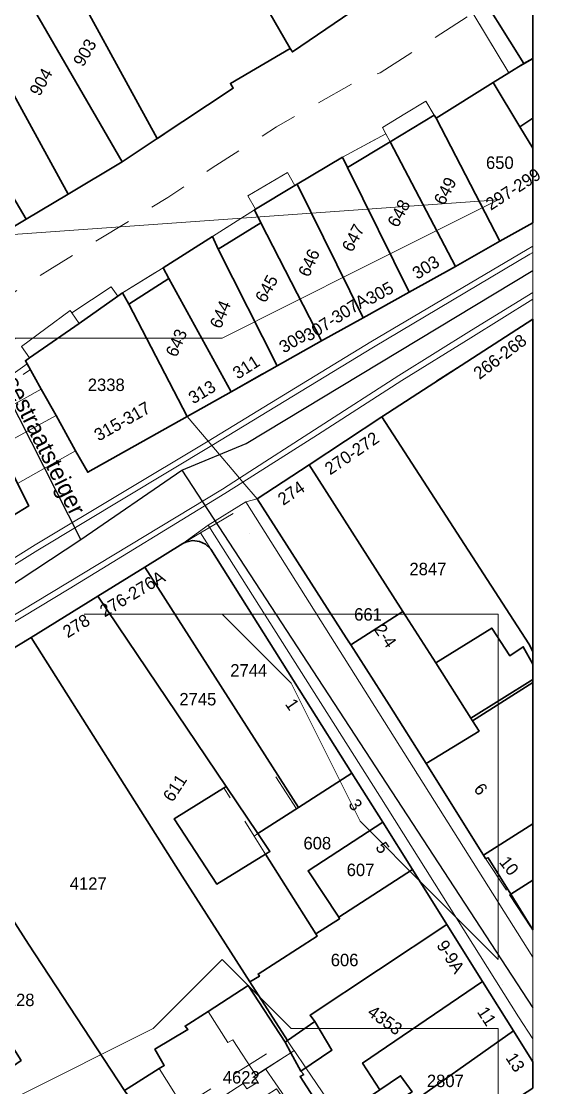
# Model space of a CAD drawing. Header units: metres. Extents: x 0 to 105485, y 0 to 425721.
# Drawn here: x 105292.9 to 105330.5, y 425313.2 to 425390.4 of the extents above; entities that cross this region are included whole.
import ezdxf
from ezdxf.enums import TextEntityAlignment as Align

# ---------------------------------------------------------------- set-up
doc = ezdxf.new("R2010")
doc.units = ezdxf.units.M
doc.header["$MEASUREMENT"] = 0
doc.linetypes.add('KG-PERCEEL-SO', pattern=[19, 5.5, -4, 5.5, -4])
for name, color, linetype, lineweight in [('B-XX-IE-MEUBILAIR-G', 7, 'Continuous', 18), ('B-XX-IE-MEUBILAIR_WEGMEUBILAIR_AFVALBAK-G', 7, 'Continuous', 18), ('B-XX-KG-GRENS_PERCEEL-G', 150, 'KG-PERCEEL-SO', 18), ('B-XX-KG-GRENS_PERCEEL-T', 150, 'KG-PERCEEL-SO', 18), ('B-XX-OG-BEBOUWING-G', 7, 'Continuous', 35), ('B-XX-OG-BEBOUWING_HUISNUMMER-T', 7, 'Continuous', 18), ('B-XX-OG-BEBOUWING_STRAATNAAM-T', 7, 'Continuous', 18), ('B-XX-OG-GRENS-G', 7, 'Continuous', 18), ('B-XX-OG-TERREIN_ERF-G', 7, 'Continuous', 18), ('B-XX-OG-WATER_RIVIER-G', 130, 'Continuous', 18), ('B-XX-VH-GESLOTENVERHARDING-G', 10, 'Continuous', 18), ('B-XX-VH-OPENVERHARDING-G', 90, 'Continuous', 18)]:
    doc.layers.add(name, color=color, linetype=linetype, lineweight=lineweight)
doc.layers.add('GIS-WEGVAKKEN', color=2, linetype='Continuous')

msp = doc.modelspace()

# ---------------------------------------------------------------- linework, layer by layer
at = {"layer": 'B-XX-IE-MEUBILAIR-G', "color": 0, "true_color": 0x604a38}
for points in [[(105329.6, 425373.905, 3.494), (105329.6, 425373.905, 4.994)], [(105318.261, 425367.226, 3.317), (105318.261, 425367.226, 4.817)], [(105320.523, 425364.432, 3.293), (105320.523, 425364.432, 4.793)], [(105305.881, 425359.685, 3.276), (105305.881, 425359.685, 4.776)], [(105307.675, 425356.23, 3.312), (105307.675, 425356.23, 4.812)], [(105306.457, 425355.331, 3.315), (105306.457, 425355.331, 4.815)], [(105309.467, 425353.324, 3.298), (105309.467, 425353.324, 4.798)], [(105293.944, 425352.529, 3.241), (105293.944, 425352.529, 4.741)], [(105295.768, 425349.467, 3.26), (105295.768, 425349.467, 4.76)], [(105313.776, 425348.472, 3.159), (105313.776, 425348.472, 4.659)], [(105314.02, 425347.991, 3.144), (105314.02, 425347.991, 4.644)], [(105316.551, 425345.472, 3.076), (105316.551, 425345.472, 4.576)], [(105321.546, 425335.934, 2.824), (105321.546, 425335.934, 4.324)], [(105319.099, 425334.676, 2.835), (105319.099, 425334.676, 4.335)], [(105327.842, 425320.654, 2.399), (105327.842, 425320.654, 3.899)]]:
    msp.add_polyline3d(points, dxfattribs=at)
at = {"layer": 'B-XX-IE-MEUBILAIR_WEGMEUBILAIR_AFVALBAK-G', "color": 0, "true_color": 0x604a38}
for points in [[(105319.088, 425361.897, 3.345), (105319.088, 425361.897, 4.845)], [(105293.135, 425345.62, 3.343), (105293.135, 425345.62, 4.843)]]:
    msp.add_polyline3d(points, dxfattribs=at)
at = {"layer": 'B-XX-KG-GRENS_PERCEEL-G', "ltscale": 0.5, "flags": 128}
for points in [[(105305.318, 425400.989), (105312.43, 425388.457)], [(105295.216, 425395.782), (105302.798, 425381.933)], [(105292.187, 425394.17), (105300.254, 425380.259)], [(105288.447, 425392.28), (105296.323, 425377.915)], [(105312.43, 425388.457), (105312.577, 425388.218), (105316.86, 425391.127)], [(105284.854, 425390.374), (105293.28, 425376.102)], [(105318.935, 425386.702), (105325.522, 425390.937), (105325.649, 425391.018)], [(105325.649, 425391.018), (105328.274, 425386.705)], [(105302.798, 425381.933), (105308.297, 425385.606), (105308.091, 425385.935), (105312.43, 425388.457)], [(105328.274, 425386.705), (105330, 425387.697)], [(105227.646, 425326.578), (105234.142, 425330.823), (105239.624, 425334.538), (105245.763, 425338.859), (105250.532, 425341.761), (105257.319, 425346.879), (105263.895, 425351.422), (105270.434, 425355.735), (105277.636, 425360.464), (105279.19, 425361.533), (105280.475, 425362.367), (105282.109, 425363.936), (105285.68, 425366.039), (105288.98, 425368.183), (105290.781, 425369.74), (105294.989, 425372.472), (105303.554, 425377.672), (105306.771, 425379.822), (105311.439, 425382.794), (105316.898, 425385.899), (105318.935, 425386.702)], [(105327.145, 425386), (105328.274, 425386.705)], [(105323.014, 425383.421), (105327.145, 425386)], [(105327.145, 425386), (105329.074, 425382.797)], [(105319.667, 425381.704), (105322.867, 425383.63), (105323.014, 425383.421)], [(105323.014, 425383.421), (105327.628, 425374.506)], [(105329.074, 425382.797), (105330, 425383.417)], [(105329.074, 425382.797), (105330, 425381.259)], [(105300.254, 425380.259), (105302.798, 425381.933)], [(105316.201, 425380.594), (105319.351, 425382.29), (105319.667, 425381.704)], [(105319.667, 425381.704), (105324.414, 425372.69)], [(105312.928, 425378.636), (105316.201, 425380.594)], [(105316.201, 425380.594), (105316.581, 425379.846), (105321.052, 425370.804)], [(105296.323, 425377.915), (105300.254, 425380.259)], [(105309.825, 425376.78), (105312.928, 425378.636)], [(105312.928, 425378.636), (105317.726, 425368.964)], [(105293.28, 425376.102), (105296.323, 425377.915)], [(105306.801, 425374.843), (105309.825, 425376.78)], [(105309.825, 425376.78), (105310.293, 425375.853), (105314.693, 425367.286)], [(105290.161, 425374.242), (105293.28, 425376.102)], [(105327.628, 425374.506), (105330, 425375.846)], [(105303.209, 425372.582), (105306.801, 425374.843)], [(105306.801, 425374.843), (105307.21, 425373.946), (105311.459, 425365.497)], [(105324.414, 425372.69), (105327.628, 425374.506)], [(105300.275, 425370.763), (105303.209, 425372.582)], [(105303.209, 425372.582), (105303.618, 425371.805), (105308.13, 425363.631)], [(105321.052, 425370.804), (105322.132, 425371.401), (105324.414, 425372.69)], [(105300.275, 425370.763), (105293.235, 425365.854), (105293.59, 425365.217)], [(105300.275, 425370.763), (105300.714, 425369.955), (105304.939, 425361.831)], [(105317.726, 425368.964), (105321.052, 425370.804)], [(105314.693, 425367.286), (105317.726, 425368.964)], [(105319.066, 425361.788), (105323.007, 425364.377), (105330, 425368.864)], [(105311.459, 425365.497), (105314.693, 425367.286)], [(105289.123, 425362.211), (105293.59, 425365.217)], [(105293.59, 425365.217), (105297.747, 425357.775), (105304.939, 425361.831)], [(105308.13, 425363.631), (105310.374, 425364.897), (105311.459, 425365.497)], [(105304.939, 425361.831), (105308.13, 425363.631)], [(105313.787, 425358.321), (105319.066, 425361.788)], [(105319.066, 425361.788), (105329.729, 425345.343)], [(105310.025, 425355.85), (105313.787, 425358.321)], [(105313.787, 425358.321), (105322.989, 425343.974), (105325.626, 425339.785)], [(105305.919, 425353.39), (105310.025, 425355.85)], [(105310.025, 425355.85), (105319.598, 425340.938), (105322.266, 425336.684)], [(105304.638, 425352.623), (105305.919, 425353.39)], [(105305.919, 425353.39), (105306.659, 425352.218)], [(105301.881, 425350.915), (105304.638, 425352.623)], [(105306.659, 425352.218), (105316.892, 425335.998)], [(105298.484, 425348.81), (105301.881, 425350.915)], [(105301.881, 425350.915), (105310.739, 425337.092)], [(105293.646, 425345.811), (105298.484, 425348.81)], [(105298.484, 425348.81), (105304.182, 425340.352)], [(105283.136, 425339.686), (105283.327, 425339.804), (105288.952, 425342.998), (105293.646, 425345.811)], [(105293.646, 425345.811), (105304.601, 425328.539), (105309.502, 425320.867)], [(105329.729, 425345.343), (105330, 425344.806)], [(105325.626, 425339.785), (105330, 425342.55)], [(105304.182, 425340.352), (105307.785, 425335.03), (105307.601, 425334.919), (105309.805, 425331.431)], [(105283.136, 425339.686), (105293.453, 425323.607), (105300.414, 425313.006), (105302.875, 425309.471)], [(105322.266, 425336.684), (105326.116, 425339.034), (105325.626, 425339.785)], [(105312.868, 425333.405), (105310.581, 425336.996), (105310.739, 425337.092)], [(105322.266, 425336.684), (105326.424, 425330.056)], [(105312.868, 425333.405), (105316.892, 425335.998)], [(105316.892, 425335.998), (105319.136, 425332.441)], [(105310.087, 425331.613), (105312.868, 425333.405)], [(105319.136, 425332.441), (105313.715, 425328.904), (105315.951, 425325.552)], [(105319.136, 425332.441), (105320.221, 425330.721), (105321.286, 425329.015)], [(105326.424, 425330.056), (105330, 425332.32)], [(105309.805, 425331.431), (105310.087, 425331.613)], [(105309.805, 425331.431), (105314.269, 425324.35)], [(105326.424, 425330.056), (105326.584, 425329.801)], [(105326.584, 425329.801), (105328.327, 425327.165)], [(105315.951, 425325.552), (105321.286, 425329.015)], [(105321.286, 425329.015), (105323.769, 425325.039)], [(105330, 425328.248), (105328.327, 425327.165)], [(105328.327, 425327.165), (105330, 425324.635)], [(105314.269, 425324.35), (105316.001, 425325.443), (105315.951, 425325.552)], [(105323.769, 425325.039), (105313.859, 425318.453), (105314.213, 425318.003), (105315.445, 425315.938)], [(105323.769, 425325.039), (105326.349, 425320.906)], [(105309.502, 425320.867), (105310.192, 425321.288), (105310.098, 425321.442), (105314.37, 425324.19), (105314.269, 425324.35)], [(105309.502, 425320.867), (105312.219, 425316.615)], [(105318.931, 425313.066), (105317.669, 425314.996), (105326.349, 425320.906)], [(105326.349, 425320.906), (105327.324, 425319.345), (105330, 425315.085)], [(105305.728, 425311.351), (105305.2, 425312.219), (105312.219, 425316.615)], [(105312.219, 425316.615), (105312.665, 425315.96)], [(105305.728, 425311.351), (105312.389, 425315.687)], [(105312.709, 425315.895), (105312.389, 425315.687)], [(105312.665, 425315.96), (105312.709, 425315.895)], [(105312.709, 425315.895), (105313.554, 425314.653)], [(105313.554, 425314.653), (105315.445, 425315.938)], [(105313.554, 425314.653), (105317.145, 425309.377)]]:
    msp.add_lwpolyline(points, dxfattribs=at)
at = {"layer": 'B-XX-OG-BEBOUWING-G', "ltscale": 0.5}
for points in [[(105309.306, 425403.199), (105305.145, 425400.893), (105305.81, 425399.97), (105312.43, 425388.457), (105312.577, 425388.218), (105316.828, 425391.105)], [(105305.145, 425400.893), (105305.121, 425400.936), (105295.216, 425395.782), (105302.791, 425381.946), (105308.297, 425385.606), (105308.091, 425385.935), (105312.43, 425388.457), (105305.81, 425399.97)], [(105330, 425393.778), (105329.501, 425394.564), (105327.453, 425398.012), (105327.326, 425398.226), (105324.077, 425395.825), (105325.425, 425393.672), (105329.36, 425387.383), (105330, 425387.74)], [(105295.216, 425395.782), (105292.187, 425394.17), (105300.254, 425380.259), (105302.791, 425381.946)], [(105292.187, 425394.17), (105288.447, 425392.28), (105296.323, 425377.916), (105300.254, 425380.259)], [(105288.447, 425392.28), (105284.854, 425390.374), (105293.28, 425376.102), (105296.323, 425377.916)], [(105284.854, 425390.374), (105281.624, 425388.476), (105290.161, 425374.242), (105293.28, 425376.102)], [(105330, 425383.417), (105330, 425387.74), (105329.36, 425387.383), (105328.274, 425386.705), (105327.145, 425386), (105329.074, 425382.797)], [(105330, 425381.259), (105329.074, 425382.797), (105327.145, 425386), (105323.014, 425383.421), (105327.628, 425374.506), (105330, 425375.846)], [(105322.867, 425383.63), (105319.667, 425381.704), (105324.414, 425372.69), (105327.628, 425374.506), (105323.014, 425383.421)], [(105330, 425383.417), (105329.074, 425382.797), (105330, 425381.259)], [(105319.667, 425381.704), (105316.581, 425379.846), (105321.045, 425370.819), (105324.414, 425372.69)], [(105316.581, 425379.846), (105316.201, 425380.594), (105312.928, 425378.636), (105317.721, 425368.974), (105321.045, 425370.819)], [(105312.928, 425378.636), (105312.76, 425378.536), (105309.913, 425376.833), (105309.825, 425376.78), (105310.293, 425375.853), (105314.69, 425367.291), (105317.721, 425368.974)], [(105310.293, 425375.853), (105307.21, 425373.946), (105311.468, 425365.481), (105314.69, 425367.291)], [(105307.21, 425373.946), (105306.801, 425374.843), (105303.209, 425372.582), (105303.618, 425371.805), (105308.14, 425363.612), (105311.468, 425365.481)], [(105304.946, 425361.818), (105304.948, 425361.819), (105308.14, 425363.612), (105303.618, 425371.805), (105300.714, 425369.955), (105304.942, 425361.826)], [(105296.872, 425359.342), (105297.747, 425357.775), (105304.946, 425361.818), (105304.942, 425361.826), (105300.714, 425369.955), (105300.275, 425370.763), (105299.93, 425370.522), (105297.116, 425368.56), (105293.531, 425366.061), (105293.235, 425365.854), (105293.365, 425365.621), (105294.38, 425363.804), (105295.448, 425361.892)], [(105330, 425368.863), (105321.662, 425363.494), (105319.066, 425361.789), (105329.729, 425345.343), (105330, 425344.806)], [(105292.663, 425356.961), (105291.332, 425359.635), (105290.372, 425361.564), (105290.105, 425362.101), (105289.679, 425361.903), (105286.398, 425360.378), (105284.823, 425359.384), (105288.715, 425352.444), (105293.468, 425355.343)], [(105319.066, 425361.789), (105313.787, 425358.321), (105320.598, 425347.702), (105322.989, 425343.974), (105327.03, 425346.499), (105328.352, 425344.492), (105329.311, 425345.139), (105330, 425343.875), (105330, 425342.761), (105325.513, 425339.963), (105325.626, 425339.785), (105330, 425342.55), (105330, 425344.806), (105329.729, 425345.343)], [(105313.787, 425358.321), (105310.025, 425355.85), (105316.487, 425345.784), (105316.814, 425345.275), (105320.598, 425347.702)], [(105304.638, 425352.623), (105301.881, 425350.915), (105313.033, 425333.511), (105316.892, 425335.998), (105306.659, 425352.218), (105306.293, 425352.56), (105305.839, 425352.77), (105305.342, 425352.826), (105304.852, 425352.724)], [(105301.881, 425350.915), (105298.484, 425348.809), (105307.785, 425335.03), (105310.088, 425331.613), (105313.033, 425333.511)], [(105309.502, 425320.867), (105310.192, 425321.288), (105310.098, 425321.442), (105314.37, 425324.19), (105314.269, 425324.35), (105312.074, 425327.833), (105310.629, 425330.125), (105307.097, 425327.951), (105304.013, 425332.682), (105307.785, 425335.03), (105298.484, 425348.809), (105293.646, 425345.811), (105304.601, 425328.539)], [(105322.989, 425343.974), (105320.598, 425347.702), (105316.814, 425345.275), (105319.598, 425340.938), (105322.266, 425336.684), (105326.116, 425339.034), (105325.626, 425339.785), (105325.513, 425339.963)], [(105306.466, 425318.738), (105309.383, 425320.607), (105312.056, 425316.504), (105312.217, 425316.616), (105309.502, 425320.867), (105304.601, 425328.539), (105293.646, 425345.811), (105288.952, 425342.998), (105283.136, 425339.686), (105293.453, 425323.607), (105300.414, 425313.006), (105302.916, 425314.591), (105303.288, 425314.826), (105302.614, 425315.993), (105305.008, 425317.431), (105304.802, 425317.671)], [(105330, 425342.55), (105325.626, 425339.785), (105326.116, 425339.034), (105322.266, 425336.684), (105326.424, 425330.056), (105330, 425332.321)], [(105303.685, 425308.308), (105300.414, 425313.006), (105293.453, 425323.607), (105283.136, 425339.686), (105278.642, 425336.919), (105283.591, 425329.411), (105285.898, 425325.953), (105289.431, 425320.657), (105292.918, 425315.191), (105291.249, 425314.041), (105291.313, 425313.94), (105299.18, 425301.526), (105302.475, 425303.768), (105305.136, 425305.579), (105305.44, 425305.786)], [(105319.136, 425332.441), (105316.892, 425335.998), (105313.033, 425333.511), (105310.088, 425331.613), (105310.955, 425330.326), (105310.629, 425330.125), (105312.074, 425327.833), (105314.269, 425324.35), (105316.001, 425325.443), (105315.951, 425325.552), (105313.715, 425328.904)], [(105321.281, 425329.011), (105319.136, 425332.441), (105313.715, 425328.904), (105315.951, 425325.552)], [(105330, 425328.248), (105330, 425332.321), (105326.424, 425330.056), (105326.584, 425329.801), (105326.763, 425329.859), (105328.403, 425327.214)], [(105321.281, 425329.011), (105315.951, 425325.552), (105316.001, 425325.443), (105314.269, 425324.35), (105314.37, 425324.19), (105310.098, 425321.442), (105310.192, 425321.288), (105309.502, 425320.867), (105312.217, 425316.616), (105314.213, 425318.003), (105313.859, 425318.453), (105323.766, 425325.037)], [(105330, 425328.248), (105328.403, 425327.214), (105330, 425324.638)], [(105326.349, 425320.906), (105323.766, 425325.037), (105313.859, 425318.453), (105314.213, 425318.003), (105315.445, 425315.938), (105313.198, 425314.41), (105313.404, 425314.17), (105313.135, 425314.024), (105314.817, 425311.44), (105315.338, 425310.64), (105318.931, 425313.066), (105317.669, 425314.996)], [(105328.599, 425317.319), (105326.349, 425320.906), (105317.669, 425314.996), (105318.931, 425313.066), (105320.429, 425314.078), (105321.253, 425312.909), (105319.726, 425311.941), (105320.137, 425311.341)], [(105312.477, 425315.731), (105313.198, 425314.41), (105315.445, 425315.938), (105314.213, 425318.003), (105312.217, 425316.616), (105312.056, 425316.504)], [(105317.707, 425309.746), (105316.424, 425308.904), (105318.602, 425305.783), (105330, 425313.182), (105330, 425315.086), (105328.599, 425317.319), (105320.137, 425311.341)], [(105319.726, 425311.941), (105321.253, 425312.909), (105320.429, 425314.078), (105318.931, 425313.066), (105315.338, 425310.64), (105316.424, 425308.904), (105317.707, 425309.746), (105320.137, 425311.341)]]:
    msp.add_lwpolyline(points, close=True, dxfattribs=at)
at = {"layer": 'B-XX-OG-GRENS-G'}
for points in [[(105327.5, 425377.5, 3.615), (105317.5, 425372.5, 3.374), (105307.5, 425367.5, 3.338), (105292.5, 425367.5, 2.55), (105282.5, 425357.5, 1.277), (105277.5, 425357.5, 1.228), (105277.5, 425347.5, 3.328), (105267.5, 425342.5, 3.315), (105262.5, 425337.5, 3.326), (105257.5, 425332.5, 3.302), (105252.5, 425332.5, 3.384), (105247.5, 425327.5, 3.368), (105242.5, 425322.5, 3.436), (105237.5, 425317.5, 3.522), (105232.5, 425317.5, 3.664), (105227.5, 425317.5, 3.73), (105222.5, 425327.5, 3.933), (105232.5, 425332.5, 3.15), (105237.5, 425342.5, 1.164), (105247.5, 425347.5, 1.392), (105237.5, 425357.5, 3.004), (105242.5, 425362.5, 3.045), (105252.5, 425367.5, 3.031), (105257.5, 425372.5, 3.064)], [(105297.5, 425347.5, 3.344), (105307.5, 425347.5, 3.217), (105312.5, 425342.5, 3.062), (105317.5, 425332.5, 2.798), (105322.5, 425327.5, 2.596), (105327.5, 425322.5, 2.438), (105327.5, 425327.5, 2.633), (105327.5, 425332.5, 2.724), (105327.5, 425342.5, 3.674), (105327.5, 425347.5, 3.588), (105322.5, 425347.5, 3.577), (105317.5, 425347.5, 3.15)], [(105307.5, 425322.5, 3.552), (105302.5, 425317.5, 3.365), (105292.5, 425312.5, 2.425), (105287.5, 425312.5, 2.366), (105292.5, 425307.5, 2.406), (105297.5, 425297.5, 6.695), (105302.5, 425287.5, 5.999), (105307.5, 425282.5, 4.688), (105312.5, 425277.5, 3.832), (105317.5, 425267.5, 2.62), (105322.5, 425262.5, 2.427), (105327.5, 425262.5, 2.327), (105327.5, 425267.5, 2.367), (105327.5, 425272.5, 2.363), (105327.5, 425277.5, 2.284), (105327.5, 425282.5, 2.184), (105327.5, 425287.5, 2.115), (105327.5, 425292.5, 2.203), (105327.5, 425297.5, 2.166), (105327.5, 425302.5, 2.245), (105327.5, 425307.5, 2.281), (105327.5, 425317.5, 2.387), (105312.5, 425317.5, 3.63)]]:
    msp.add_polyline3d(points, close=True, dxfattribs=at)
at = {"layer": 'B-XX-OG-TERREIN_ERF-G', "ltscale": 0.5}
for points in [[(105325.425, 425393.672), (105324.41, 425393.054), (105325.649, 425391.019), (105328.274, 425386.705), (105329.36, 425387.383)], [(105319.351, 425382.29), (105319.667, 425381.704), (105322.867, 425383.63), (105322.251, 425384.648), (105320.738, 425383.73), (105319.108, 425382.741)], [(105319.667, 425381.704), (105319.351, 425382.29), (105316.201, 425380.594), (105316.581, 425379.846)], [(105309.913, 425376.833), (105312.76, 425378.536), (105312.231, 425379.498), (105309.358, 425377.797)], [(105310.293, 425375.853), (105309.825, 425376.78), (105306.801, 425374.843), (105307.21, 425373.946)], [(105303.209, 425372.582), (105300.275, 425370.763), (105300.714, 425369.955), (105303.618, 425371.805)], [(105299.93, 425370.522), (105299.445, 425371.217), (105296.598, 425369.317), (105297.116, 425368.56)], [(105297.116, 425368.56), (105296.598, 425369.317), (105296.482, 425369.487), (105292.946, 425366.898), (105293.531, 425366.061)], [(105330, 425342.761), (105330, 425343.875), (105329.311, 425345.139), (105328.352, 425344.492), (105327.03, 425346.499), (105322.989, 425343.974), (105325.513, 425339.963)], [(105310.088, 425331.613), (105307.785, 425335.03), (105304.013, 425332.682), (105307.097, 425327.951), (105310.629, 425330.125), (105310.955, 425330.326)]]:
    msp.add_lwpolyline(points, close=True, dxfattribs=at)
at = {"layer": 'B-XX-OG-WATER_RIVIER-G', "ltscale": 0.5}
for points in [[(105289.307, 425362.763), (105293.365, 425365.621), (105293.235, 425365.854), (105293.531, 425366.061), (105292.946, 425366.898), (105296.482, 425369.487), (105296.598, 425369.317), (105299.445, 425371.217), (105299.93, 425370.522), (105300.275, 425370.763), (105303.209, 425372.582), (105306.801, 425374.843), (105309.825, 425376.78), (105309.913, 425376.833), (105309.358, 425377.797), (105312.231, 425379.498), (105312.76, 425378.536), (105312.928, 425378.636), (105316.201, 425380.594), (105319.351, 425382.29), (105319.108, 425382.741), (105320.738, 425383.73), (105322.251, 425384.648), (105322.867, 425383.63), (105323.014, 425383.421), (105327.145, 425386), (105328.274, 425386.705), (105325.649, 425391.019)], [(105316.828, 425391.105), (105312.577, 425388.218), (105312.43, 425388.457), (105308.091, 425385.935), (105308.297, 425385.606), (105302.791, 425381.946), (105300.254, 425380.259), (105296.323, 425377.916), (105293.28, 425376.102), (105290.161, 425374.242)]]:
    msp.add_lwpolyline(points, dxfattribs=at)
at = {"layer": 'B-XX-VH-GESLOTENVERHARDING-G', "ltscale": 0.5}
for points in [[(105294.38, 425363.804), (105293.365, 425365.621), (105289.307, 425362.763), (105289.679, 425361.903), (105290.105, 425362.101), (105290.372, 425361.564)], [(105295.448, 425361.892), (105294.38, 425363.804), (105290.372, 425361.564), (105291.332, 425359.635)], [(105295.448, 425361.892), (105291.332, 425359.635), (105292.663, 425356.961), (105296.872, 425359.342)]]:
    msp.add_lwpolyline(points, close=True, dxfattribs=at)
at = {"layer": 'B-XX-VH-OPENVERHARDING-G', "ltscale": 0.5}
for points in [[(105330, 425375.846), (105327.628, 425374.506), (105324.414, 425372.69), (105321.045, 425370.819), (105317.721, 425368.974), (105314.69, 425367.291), (105311.468, 425365.481), (105308.14, 425363.612), (105304.948, 425361.819), (105306.466, 425360.036), (105318.261, 425367.226), (105329.6, 425373.905), (105330, 425374.146)], [(105330, 425374.146), (105329.6, 425373.905), (105318.261, 425367.226), (105306.466, 425360.036), (105306.732, 425359.723), (105318.458, 425366.833), (105329.794, 425373.581), (105330, 425373.702)], [(105330, 425373.702), (105329.794, 425373.581), (105318.458, 425366.833), (105306.732, 425359.723), (105308.746, 425357.354), (105320.298, 425364.784), (105325.567, 425368.072), (105330, 425370.798)], [(105330, 425370.798), (105325.567, 425368.072), (105320.298, 425364.784), (105308.746, 425357.354), (105308.992, 425357.065), (105314.39, 425360.486), (105320.523, 425364.432), (105325.518, 425367.503), (105330, 425370.305)], [(105330, 425370.305), (105325.518, 425367.503), (105320.523, 425364.432), (105314.39, 425360.486), (105308.992, 425357.065), (105310.025, 425355.85), (105313.787, 425358.321), (105319.066, 425361.789), (105321.662, 425363.494), (105330, 425368.863)], [(105294.122, 425352.134), (105306.732, 425359.723), (105306.466, 425360.036), (105293.944, 425352.529), (105279.252, 425343.338), (105275.667, 425341.045), (105271.753, 425338.486), (105267.005, 425335.213), (105261.734, 425331.43), (105255.421, 425326.726), (105248.191, 425321.25), (105244.945, 425318.674), (105241.748, 425316.037), (105232.66, 425308.191), (105232.851, 425307.743), (105237.875, 425312.162), (105240.994, 425314.839), (105244.67, 425317.896), (105248.394, 425320.893), (105260.167, 425329.776), (105265.144, 425333.388), (105271.968, 425338.202), (105282.331, 425344.807)], [(105296.4, 425349.326), (105307.675, 425356.23), (105308.992, 425357.065), (105308.746, 425357.354), (105307.518, 425356.564), (105283.869, 425342.281), (105273.429, 425335.845), (105269.403, 425333.042), (105265.05, 425329.893), (105249.566, 425318.349), (105248.285, 425317.326), (105239.336, 425309.648), (105233.936, 425305.113), (105234.106, 425304.687), (105250.314, 425318.44), (105250.558, 425318.564), (105263.46, 425328.16), (105268.443, 425331.789), (105273.655, 425335.482), (105279.166, 425338.855), (105284.099, 425341.931)], [(105330, 425322.665), (105309.199, 425355.632), (105306.477, 425353.944), (105318.915, 425334.319), (105328.964, 425318.347), (105330, 425316.75)], [(105330, 425324.638), (105328.403, 425327.214), (105326.763, 425329.859), (105326.584, 425329.801), (105326.424, 425330.056), (105322.266, 425336.684), (105319.598, 425340.938), (105316.814, 425345.275), (105316.487, 425345.784), (105310.025, 425355.85), (105309.199, 425355.632), (105330, 425322.665)], [(105330, 425316.75), (105328.964, 425318.347), (105318.915, 425334.319), (105306.477, 425353.944), (105304.638, 425352.623), (105304.852, 425352.724), (105305.342, 425352.826), (105305.839, 425352.77), (105306.293, 425352.56), (105306.659, 425352.218), (105316.892, 425335.998), (105319.136, 425332.441), (105321.281, 425329.011), (105323.766, 425325.037), (105326.349, 425320.906), (105328.599, 425317.319), (105330, 425315.086)], [(105309.383, 425320.607), (105306.466, 425318.738), (105307.903, 425316.474), (105308.256, 425316.684), (105309.936, 425314.118), (105310.631, 425314.573), (105312.477, 425315.731), (105312.056, 425316.504)], [(105306.466, 425318.738), (105304.802, 425317.671), (105305.008, 425317.431), (105302.614, 425315.993), (105303.288, 425314.826), (105302.916, 425314.591), (105305.179, 425311.038), (105305.501, 425311.246), (105309.02, 425313.518), (105309.283, 425313.123), (105310.07, 425313.617), (105309.813, 425314.02), (105309.936, 425314.118), (105308.256, 425316.684), (105307.903, 425316.474)], [(105313.135, 425314.024), (105313.404, 425314.17), (105313.198, 425314.41), (105312.477, 425315.731), (105310.631, 425314.573), (105313.43, 425310.526), (105314.817, 425311.44)], [(105302.916, 425314.591), (105300.414, 425313.006), (105303.685, 425308.308), (105306.286, 425310.02), (105305.501, 425311.246), (105305.179, 425311.038)], [(105313.315, 425310.453), (105313.431, 425310.524), (105313.43, 425310.526), (105310.631, 425314.573), (105309.936, 425314.118), (105309.813, 425314.02), (105310.07, 425313.617), (105309.283, 425313.123), (105309.02, 425313.518), (105305.501, 425311.246), (105306.286, 425310.02), (105306.405, 425309.834), (105306.48, 425309.883), (105308.733, 425311.356), (105310.688, 425312.634), (105311.432, 425313.12)]]:
    msp.add_lwpolyline(points, close=True, dxfattribs=at)
for points in [[(105279.252, 425343.338), (105293.944, 425352.529), (105306.466, 425360.036), (105304.948, 425361.819), (105304.946, 425361.818), (105297.747, 425357.775), (105296.872, 425359.342), (105292.663, 425356.961), (105293.468, 425355.343), (105288.715, 425352.444)], [(105239.336, 425309.648), (105248.285, 425317.326), (105249.566, 425318.349), (105265.05, 425329.893), (105269.403, 425333.042), (105273.429, 425335.845), (105283.869, 425342.281), (105307.518, 425356.564), (105308.746, 425357.354), (105306.732, 425359.723), (105294.122, 425352.134), (105282.331, 425344.807), (105271.968, 425338.202), (105265.144, 425333.388), (105260.167, 425329.776), (105248.394, 425320.893), (105244.67, 425317.896), (105240.994, 425314.839), (105237.875, 425312.162)], [(105288.952, 425342.998), (105293.646, 425345.811), (105298.484, 425348.809), (105301.881, 425350.915), (105304.638, 425352.623), (105306.477, 425353.944), (105309.199, 425355.632), (105310.025, 425355.85), (105308.992, 425357.065), (105307.675, 425356.23), (105296.4, 425349.326), (105284.099, 425341.931)]]:
    msp.add_lwpolyline(points, dxfattribs=at)
at = {"layer": 'GIS-WEGVAKKEN'}
for points in [[(105304.566, 425357.939), (105309.23, 425359.87), (105330, 425372.394)], [(105297.254, 425352.911), (105291.894, 425363.471)], [(105297.254, 425352.911), (105304.566, 425357.939)], [(105304.566, 425357.939), (105330, 425318.982)], [(105228.477, 425302.377), (105240.41, 425312.79), (105266.22, 425332.48), (105297.254, 425352.911)]]:
    msp.add_lwpolyline(points, dxfattribs=at)

# ---------------------------------------------------------------- texts
at = {"layer": 'B-XX-KG-GRENS_PERCEEL-T'}
for s, rotation, p in [('903', 59.7, (105297.53, 425388.174)), ('904', 60.7, (105294.356, 425386.048)), ('649', 62.1, (105323.646, 425378.153)), ('648', 62, (105320.288, 425376.533)), ('647', 62.3, (105316.981, 425374.755)), ('646', 66.1, (105313.778, 425372.951)), ('645', 61.5, (105310.702, 425371.079)), ('644', 67.7, (105307.354, 425369.213)), ('643', 66.5, (105304.169, 425367.153)), ('611', 56.9, (105304.063, 425334.922)), ('4353', 324.6, (105319.296, 425318.101))]:
    msp.add_text(s, height=0.9, rotation=rotation, dxfattribs=at).set_placement(p, align=Align.MIDDLE_CENTER)
for s, p in [('650', (105327.618, 425380.198)), ('2338', (105299.089, 425364.113)), ('2847', (105322.403, 425350.774)), ('661', (105318.062, 425347.485)), ('2744', (105309.419, 425343.432)), ('2745', (105305.727, 425341.345)), ('608', (105314.387, 425330.919)), ('607', (105317.521, 425328.985)), ('4127', (105297.781, 425327.992)), ('606', (105316.365, 425322.46)), ('4128', (105292.551, 425319.567)), ('4622', (105308.874, 425313.962)), ('2807', (105323.668, 425313.704))]:
    msp.add_text(s, height=0.9, dxfattribs=at).set_placement(p, align=Align.MIDDLE_CENTER)
at = {"layer": 'B-XX-OG-BEBOUWING_HUISNUMMER-T'}
for s, rotation, p in [('297-299', 32.8, (105328.578, 425378.288)), ('303', 31.8, (105322.249, 425372.623)), ('305', 28.5, (105318.912, 425370.762)), ('307-307A', 32.5, (105315.727, 425369.001)), ('309', 30.9, (105312.597, 425367.27)), ('266-268', 37.4, (105327.625, 425366.156)), ('311', 32.4, (105309.228, 425365.397)), ('313', 31, (105306.026, 425363.592)), ('315-317', 29.3, (105300.245, 425361.472)), ('270-272', 34.3, (105316.886, 425359.16)), ('274', 34.1, (105312.492, 425356.273)), ('276-276A', 30.9, (105300.981, 425348.984)), ('278', 31.9, (105296.913, 425346.659)), ('2-4', 304.9, (105319.322, 425345.937)), ('1', 304.7, (105312.572, 425340.971)), ('6', 308.2, (105326.238, 425334.836)), ('3', 306.6, (105317.16, 425333.705)), ('5', 304.4, (105319.121, 425330.594)), ('10', 308.3, (105328.288, 425329.284)), ('9-9A', 302.3, (105324.053, 425322.696)), ('11', 303.2, (105326.674, 425318.388)), ('13', 303.2, (105328.741, 425315.051))]:
    msp.add_text(s, height=0.9, rotation=rotation, dxfattribs=at).set_placement(p, align=Align.MIDDLE_CENTER)
at = {"layer": 'B-XX-OG-BEBOUWING_STRAATNAAM-T'}
msp.add_text('Vriesestraatsteiger', height=1.25, rotation=296.5, dxfattribs=at).set_placement((105293.981, 425361.045), align=Align.MIDDLE_CENTER)

doc.saveas('drawing.dxf')
